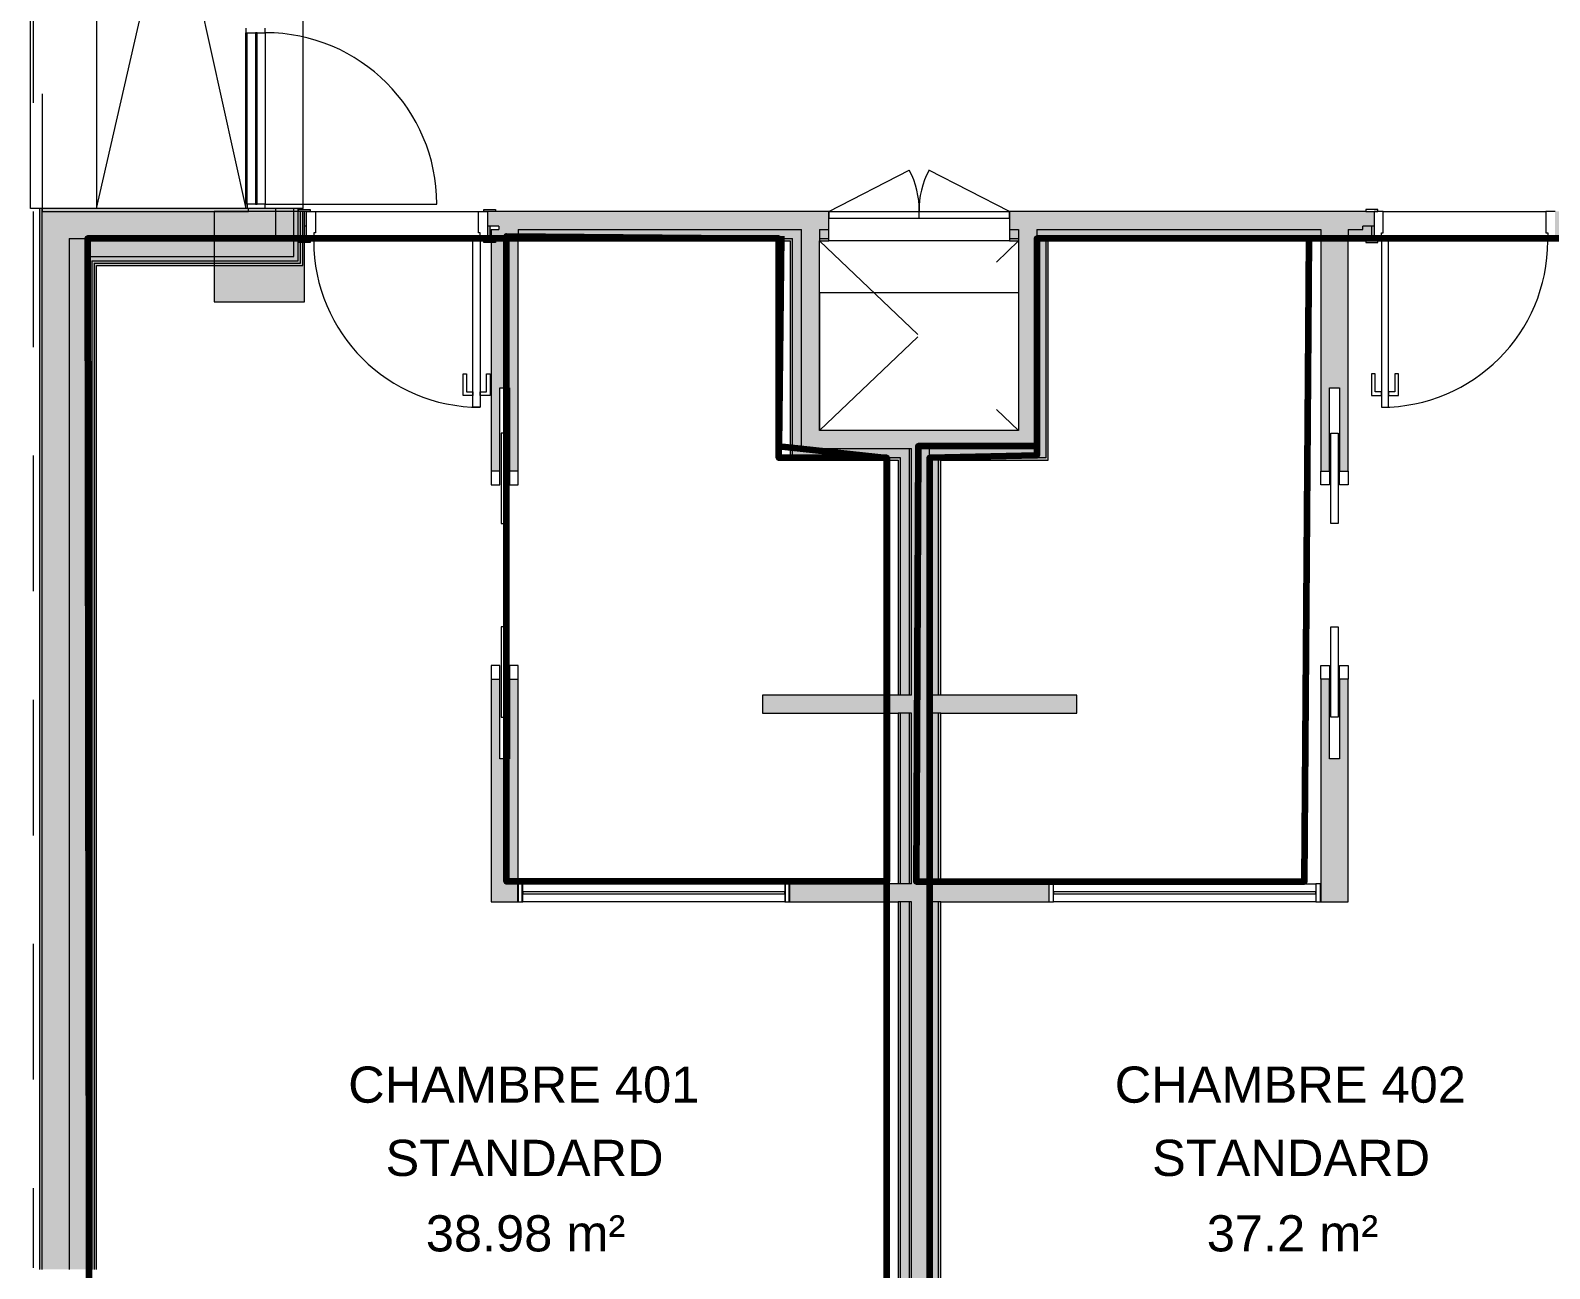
# Model space of a CAD drawing. Header units: metres. Extents: x -227.9 to -141.2, y 39.1 to 91.1.
# Drawn here: x -227.78 to -219.39, y 44.27 to 51.11 of the extents above; entities that cross this region are included whole.
import ezdxf

# ---------------------------------------------------------------- set-up
doc = ezdxf.new("R2010")
doc.units = ezdxf.units.M
doc.linetypes.add('JIS_02_0.7', pattern=[1.35, 0.75, -0.6])
for name, color, linetype, lineweight in [('A-AREA-IDEN', 7, 'Continuous', 9), ('A-DOOR', 7, 'Continuous', 5), ('A-FLOR', 7, 'Continuous', 5), ('A-GLAZ', 7, 'Continuous', 5), ('A-ROOF', 7, 'Continuous', 5), ('A-WALL', 7, 'Continuous', 5), ('A-WALL-PATT', 7, 'Continuous', 13), ('I-WALL', 7, 'Continuous', 5)]:
    doc.layers.add(name, color=color, linetype=linetype, lineweight=lineweight)
for name, color, linetype, lineweight, true_color in [('A-DETL', 94, 'Continuous', 5, 0x00a600), ('A-DETL-MBND', 9, 'Continuous', 5, 0xc0c0c0), ('S-COLS', 8, 'Continuous', 9, 0x7f7f7f)]:
    doc.layers.add(name, color=color, linetype=linetype, lineweight=lineweight, true_color=true_color)
doc.layers.add('Chambre', color=40, linetype='Continuous')
doc.layers.add('SDB', color=230, linetype='Continuous')
doc.styles.add('Arial_1', font='arial.ttf', dxfattribs={"height": 0.2})

msp = doc.modelspace()

# ---------------------------------------------------------------- hatches: boundary and pattern name
at = {"layer": 'A-WALL', "true_color": 0xaaaaaa}
h = msp.add_hatch(color=253, dxfattribs=at)
h.paths.add_polyline_path([(-226.3042, 49.8265), (-226.2912, 49.8265), (-226.2912, 49.9405), (-226.3031, 49.9405), (-226.3031, 49.9505), (-226.2912, 49.9505), (-226.2919, 50.1135), (-226.3031, 50.1135), (-226.3031, 50.1235), (-226.2912, 50.1235), (-226.2912, 50.1285), (-226.3042, 50.1285), (-226.3042, 49.8395)])
h.paths.add_polyline_path([(-226.3042, 52.0985), (-226.2912, 52.0985), (-226.2912, 52.1265), (-226.3042, 52.1265)])
h.paths.add_polyline_path([(-226.3042, 52.2765), (-226.2912, 52.2765), (-226.2912, 52.4005), (-226.3042, 52.4005), (-226.3042, 52.3366)])
h = msp.add_hatch(color=253, dxfattribs=at)
h.paths.add_polyline_path([(-226.2912, 49.8135), (-226.2782, 49.8135), (-226.2782, 49.9405), (-226.2912, 49.9405), (-226.2912, 49.8265)])
h.paths.add_polyline_path([(-226.2782, 49.9505), (-226.2789, 50.1135), (-226.2912, 50.1135), (-226.2912, 49.9505), (-226.2859, 49.9505)])
h.paths.add_polyline_path([(-226.2784, 50.1235), (-226.2782, 50.1235), (-226.2782, 50.1285), (-226.2912, 50.1285), (-226.2912, 50.1235)])
h.paths.add_polyline_path([(-226.2782, 52.0985), (-226.2782, 52.1135), (-226.2912, 52.1135), (-226.2912, 52.0985)])
h.paths.add_polyline_path([(-226.2782, 52.2765), (-226.2782, 52.4135), (-226.2912, 52.4135), (-226.2912, 52.2765)])
h = msp.add_hatch(color=253, dxfattribs=at)
h.paths.add_polyline_path([(-226.3282, 49.8635), (-226.3282, 50.1285), (-226.4282, 50.1285), (-226.4282, 49.8635)])
h.paths.add_polyline_path([(-226.3282, 52.0985), (-226.3282, 52.1765), (-226.4282, 52.1765), (-226.4282, 52.0985), (-226.4216, 52.0985)])
h.paths.add_polyline_path([(-226.4216, 52.2765), (-226.3282, 52.2765), (-226.3282, 52.3635), (-226.4282, 52.3635), (-226.4282, 52.2765)])
h = msp.add_hatch(color=253, dxfattribs=at)
h.paths.add_polyline_path([(-226.3282, 49.8395), (-226.3042, 49.8395), (-226.3042, 50.1285), (-226.3282, 50.1285), (-226.3282, 49.8635)])
h.paths.add_polyline_path([(-226.3042, 52.0985), (-226.3042, 52.1765), (-226.3282, 52.1765), (-226.3282, 52.0985)])
h.paths.add_polyline_path([(-226.3282, 52.2765), (-226.3042, 52.2765), (-226.3042, 52.3875), (-226.3282, 52.3875), (-226.3282, 52.3366)])
h = msp.add_hatch(color=253, dxfattribs=at)
h.paths.add_polyline_path([(-226.5782, 49.9635), (-226.4282, 49.9635), (-226.4282, 50.1285), (-226.5782, 50.1285), (-226.5782, 50.1135)])
h.paths.add_polyline_path([(-226.5782, 52.0985), (-226.4282, 52.0985), (-226.4282, 52.2635), (-226.5782, 52.2635), (-226.5782, 52.1135)])
h = msp.add_hatch(color=253, dxfattribs=at)
h.paths.add_polyline_path([(-226.5782, 50.1135), (-226.5782, 50.1285), (-226.5932, 50.1285), (-226.5932, 50.1135)])
h.paths.add_polyline_path([(-226.5932, 52.0985), (-226.5782, 52.0985), (-226.5782, 52.1135), (-226.5932, 52.1135)])
for points in [[(-227.7342, 44.2635), (-227.7192, 44.2635), (-227.7192, 50.1285), (-227.7342, 50.1285), (-227.7342, 44.5673)], [(-226.5932, 50.1135), (-226.5932, 50.1285), (-227.7192, 50.1285), (-227.7192, 50.1135), (-226.8327, 50.1135)], [(-227.5692, 44.2635), (-227.5692, 50.1135), (-227.7192, 50.1135), (-227.7192, 44.2635), (-227.655, 44.2635)], [(-226.5782, 49.9635), (-226.5782, 50.1135), (-227.5692, 50.1135), (-227.5692, 49.9635), (-226.5932, 49.9635)], [(-227.5692, 44.2635), (-227.4692, 44.2635), (-227.4692, 49.9635), (-227.5692, 49.9635), (-227.5692, 44.5673)], [(-227.4452, 49.8635), (-226.4282, 49.8635), (-226.4282, 49.9635), (-227.4692, 49.9635), (-227.4692, 49.8635)], [(-227.4692, 44.2635), (-227.4452, 44.2635), (-227.4452, 49.8635), (-227.4692, 49.8635), (-227.4692, 44.5673)], [(-226.3282, 49.8395), (-226.3282, 49.8635), (-227.4452, 49.8635), (-227.4452, 49.8395), (-226.5932, 49.8395)], [(-227.4452, 44.2635), (-227.4322, 44.2635), (-227.4322, 49.8395), (-227.4452, 49.8395), (-227.4452, 44.5673)], [(-226.3042, 49.8265), (-226.3042, 49.8395), (-227.4322, 49.8395), (-227.4322, 49.8265), (-226.5932, 49.8265)], [(-227.4322, 44.2635), (-227.4192, 44.2635), (-227.4192, 49.8265), (-227.4322, 49.8265), (-227.4322, 44.5673)], [(-226.5932, 49.8135), (-226.2912, 49.8135), (-226.2912, 49.8265), (-227.4192, 49.8265), (-227.4192, 49.8135), (-226.8327, 49.8135)]]:
    msp.add_hatch(color=253, dxfattribs=at).paths.add_polyline_path(points)
at = {"layer": 'A-WALL-PATT', "lineweight": 5, "true_color": 0xaaaaaa}
h = msp.add_hatch(color=253, dxfattribs=at)
h.paths.add_polyline_path([(-222.9147, 40.4697), (-222.9147, 46.2956), (-222.9247, 46.2956), (-222.9247, 40.4697)])
h.paths.add_polyline_path([(-222.9147, 46.3956), (-222.9147, 47.3386), (-222.9247, 47.3386), (-222.9247, 46.3956)])
h.paths.add_polyline_path([(-222.9147, 47.4386), (-222.9147, 48.8016), (-222.9247, 48.8016), (-222.9247, 47.4386)])
at = {"layer": 'I-WALL', "true_color": 0xaaaaaa}
h = msp.add_hatch(color=253, dxfattribs=at)
h.paths.add_polyline_path([(-220.6517, 50.0135), (-220.4205, 50.0135), (-220.4205, 50.032), (-220.3575, 50.032), (-220.3575, 50.1135), (-222.372, 50.1135), (-222.372, 50.0135), (-221.8989, 50.0135)])
h.paths.add_polyline_path([(-219.2945, 50.0135), (-218.8722, 50.0135), (-218.8722, 50.1135), (-219.3575, 50.1135), (-219.3575, 50.032), (-219.2945, 50.032)])
h.paths.add_polyline_path([(-223.372, 50.0135), (-223.372, 50.1135), (-225.2581, 50.1135), (-225.2581, 50.032), (-225.1951, 50.032), (-225.1951, 50.0135), (-223.422, 50.0135)])
h.paths.add_polyline_path([(-226.2707, 50.032), (-226.2581, 50.032), (-226.2581, 50.1135), (-226.2707, 50.1135)])
h = msp.add_hatch(color=253, dxfattribs=at)
h.paths.add_polyline_path([(-219.3575, 49.9505), (-218.8722, 49.9505), (-218.8722, 49.9635), (-219.3445, 49.9635), (-219.3445, 50.032), (-219.3575, 50.032), (-219.3575, 49.9944)])
h.paths.add_polyline_path([(-222.172, 49.9505), (-220.6517, 49.9505), (-220.6517, 49.9635), (-222.172, 49.9635)])
h.paths.add_polyline_path([(-220.5017, 49.9505), (-220.3575, 49.9505), (-220.3575, 50.032), (-220.3705, 50.032), (-220.3705, 49.9635), (-220.5017, 49.9635)])
h.paths.add_polyline_path([(-222.372, 49.9505), (-222.322, 49.9505), (-222.322, 49.9635), (-222.372, 49.9635)])
h.paths.add_polyline_path([(-223.372, 49.9505), (-223.372, 49.9635), (-223.422, 49.9635), (-223.422, 49.9505)])
h.paths.add_polyline_path([(-223.572, 49.9505), (-223.572, 49.9635), (-225.0877, 49.9635), (-225.0877, 49.9505), (-223.585, 49.9505)])
h.paths.add_polyline_path([(-225.2377, 49.9505), (-225.2377, 49.9635), (-225.2451, 49.9635), (-225.2451, 50.032), (-225.2581, 50.032), (-225.2581, 49.9505)])
h.paths.add_polyline_path([(-226.2581, 49.9505), (-226.2581, 50.032), (-226.2707, 50.032), (-226.2707, 49.9505)])
h = msp.add_hatch(color=253, dxfattribs=at)
h.paths.add_polyline_path([(-220.5017, 49.9635), (-220.3705, 49.9635), (-220.3705, 50.032), (-220.4205, 50.032), (-220.4205, 50.0135), (-220.5017, 50.0135)])
h.paths.add_polyline_path([(-218.8722, 49.9635), (-218.8722, 50.0135), (-219.2945, 50.0135), (-219.2945, 50.032), (-219.3445, 50.032), (-219.3445, 49.9635)])
h.paths.add_polyline_path([(-220.6517, 49.9635), (-220.6517, 50.0135), (-222.222, 50.0135), (-222.222, 49.9635), (-221.8989, 49.9635)])
h.paths.add_polyline_path([(-222.372, 49.9635), (-222.322, 49.9635), (-222.322, 50.0135), (-222.372, 50.0135)])
h.paths.add_polyline_path([(-223.522, 49.9635), (-223.522, 50.0135), (-225.0877, 50.0135), (-225.0877, 49.9635), (-223.5435, 49.9635)])
h.paths.add_polyline_path([(-223.422, 49.9635), (-223.372, 49.9635), (-223.372, 50.0135), (-223.422, 50.0135)])
h.paths.add_polyline_path([(-225.2451, 49.9635), (-225.2377, 49.9635), (-225.2377, 50.032), (-225.2451, 50.032)])
h = msp.add_hatch(color=253, dxfattribs=at)
h.paths.add_polyline_path([(-225.0902, 46.2956), (-225.0902, 46.3956), (-225.0877, 46.3956), (-225.0877, 47.5271), (-225.1352, 47.5271), (-225.1352, 47.0871), (-225.1902, 47.0871), (-225.1902, 47.5271), (-225.2377, 47.5271), (-225.2377, 46.2956), (-225.1881, 46.2956)])
h.paths.add_polyline_path([(-225.1352, 48.6771), (-225.0877, 48.6771), (-225.0877, 50.0135), (-225.2377, 50.0135), (-225.2377, 49.9505), (-225.2131, 49.9505), (-225.2131, 49.9405), (-225.2377, 49.9405), (-225.2377, 48.6771), (-225.1902, 48.6771), (-225.1902, 49.1371), (-225.1352, 49.1371), (-225.1352, 48.8538)])
for points in [[(-223.5435, 48.7516), (-223.522, 48.7516), (-223.522, 49.9635), (-223.572, 49.9635), (-223.572, 48.7516)], [(-223.522, 48.8016), (-223.422, 48.8016), (-223.422, 50.0135), (-223.522, 50.0135), (-223.522, 48.8538)], [(-222.222, 48.9016), (-222.222, 50.0135), (-222.322, 50.0135), (-222.322, 48.9016)], [(-222.222, 48.8016), (-222.172, 48.8016), (-222.172, 49.9635), (-222.222, 49.9635), (-222.222, 48.8538)], [(-223.572, 48.7386), (-223.572, 49.9505), (-223.585, 49.9505), (-223.585, 48.7386)], [(-222.172, 48.7516), (-222.159, 48.7516), (-222.159, 49.9505), (-222.172, 49.9505), (-222.172, 48.8016)], [(-222.222, 48.8016), (-222.222, 48.9016), (-223.422, 48.9016), (-223.422, 48.8016), (-222.7212, 48.8016)], [(-222.8147, 40.4697), (-222.8147, 48.8016), (-222.9147, 48.8016), (-222.9147, 40.4697)], [(-222.9147, 47.3386), (-222.9147, 47.4386), (-223.737, 47.4386), (-223.737, 47.3386), (-222.9247, 47.3386)], [(-222.7647, 47.3386), (-221.9996, 47.3386), (-221.9996, 47.4386), (-222.8147, 47.4386), (-222.8147, 47.3386)], [(-222.9247, 46.2956), (-222.9147, 46.2956), (-222.9147, 46.3956), (-223.5877, 46.3956), (-223.5877, 46.2956), (-222.9747, 46.2956)], [(-222.7517, 46.2956), (-222.1542, 46.2956), (-222.1542, 46.3956), (-222.8147, 46.3956), (-222.8147, 46.2956), (-222.7647, 46.2956)]]:
    msp.add_hatch(color=253, dxfattribs=at).paths.add_polyline_path(points)
h = msp.add_hatch(color=253, dxfattribs=at)
h.paths.add_polyline_path([(-220.5017, 46.2956), (-220.5017, 47.5271), (-220.5492, 47.5271), (-220.5492, 47.0871), (-220.6042, 47.0871), (-220.6042, 47.5271), (-220.6517, 47.5271), (-220.6517, 46.2956)])
h.paths.add_polyline_path([(-220.6517, 48.6771), (-220.6042, 48.6771), (-220.6042, 49.1371), (-220.5492, 49.1371), (-220.5492, 48.6771), (-220.5017, 48.6771), (-220.5017, 50.0135), (-220.6517, 50.0135), (-220.6517, 48.8538)])
h = msp.add_hatch(color=253, dxfattribs=at)
h.paths.add_polyline_path([(-222.172, 48.7516), (-222.172, 48.8016), (-222.8147, 48.8016), (-222.8147, 48.7516), (-222.7212, 48.7516)])
h.paths.add_polyline_path([(-223.522, 48.7516), (-222.9247, 48.7516), (-222.9247, 48.8016), (-223.522, 48.8016)])
h = msp.add_hatch(color=253, dxfattribs=at)
h.paths.add_polyline_path([(-222.159, 48.7386), (-222.159, 48.7516), (-222.7647, 48.7516), (-222.7647, 48.7386), (-222.7212, 48.7386)])
h.paths.add_polyline_path([(-223.5435, 48.7386), (-222.9747, 48.7386), (-222.9747, 48.7516), (-223.572, 48.7516), (-223.572, 48.7386)])
h = msp.add_hatch(color=253, dxfattribs=at)
h.paths.add_polyline_path([(-222.9747, 40.4697), (-222.9747, 46.2956), (-222.9877, 46.2956), (-222.9877, 40.4697)])
h.paths.add_polyline_path([(-222.9747, 46.3956), (-222.9747, 47.3386), (-222.9877, 47.3386), (-222.9877, 46.3956)])
h.paths.add_polyline_path([(-222.9877, 47.4386), (-222.9747, 47.4386), (-222.9747, 48.7386), (-222.9877, 48.7386), (-222.9877, 47.7822)])
h = msp.add_hatch(color=253, dxfattribs=at)
h.paths.add_polyline_path([(-222.9247, 40.4697), (-222.9247, 46.2956), (-222.9747, 46.2956), (-222.9747, 40.4697)])
h.paths.add_polyline_path([(-222.9247, 46.3956), (-222.9247, 47.3386), (-222.9747, 47.3386), (-222.9747, 46.3956)])
h.paths.add_polyline_path([(-222.9247, 47.4386), (-222.9247, 48.7516), (-222.9747, 48.7516), (-222.9747, 47.4386)])
h = msp.add_hatch(color=253, dxfattribs=at)
h.paths.add_polyline_path([(-222.7647, 40.4697), (-222.7647, 46.2956), (-222.8147, 46.2956), (-222.8147, 40.4697)])
h.paths.add_polyline_path([(-222.7647, 46.3956), (-222.7647, 47.3386), (-222.8147, 47.3386), (-222.8147, 46.3956)])
h.paths.add_polyline_path([(-222.7647, 47.4386), (-222.7647, 48.7516), (-222.8147, 48.7516), (-222.8147, 47.4386)])
h = msp.add_hatch(color=253, dxfattribs=at)
h.paths.add_polyline_path([(-222.7517, 40.4697), (-222.7517, 46.2956), (-222.7647, 46.2956), (-222.7647, 40.4697)])
h.paths.add_polyline_path([(-222.7647, 46.3956), (-222.7517, 46.3956), (-222.7517, 47.3386), (-222.7647, 47.3386), (-222.7647, 46.7106)])
h.paths.add_polyline_path([(-222.7647, 47.4386), (-222.7517, 47.4386), (-222.7517, 48.7386), (-222.7647, 48.7386), (-222.7647, 47.7822)])
at = {"layer": 'S-COLS', "lineweight": 5, "true_color": 0x808080}
msp.add_hatch(color=8, dxfattribs=at).paths.add_polyline_path([(-226.2691, 49.6135), (-226.2691, 49.9405), (-226.3031, 49.9405), (-226.3031, 49.9505), (-226.2691, 49.9505), (-226.2691, 50.1135), (-226.7691, 50.1135), (-226.7691, 49.6135)])

# ---------------------------------------------------------------- linework, layer by layer
at = {"layer": 'A-DETL', "color": 7, "linetype": 'JIS_02_0.7'}
for p, q in [((-227.7692, 58.2135), (-227.7692, 44.2728)), ((-223.422, 48.9016), (-222.322, 49.9505)), ((-223.422, 49.9505), (-222.322, 48.9016))]:
    msp.add_line(p, q, dxfattribs=at)
at = {"layer": 'A-DETL', "color": 8, "linetype": 'JIS_02_0.7', "true_color": 0x808080}
msp.add_line((-227.7192, 52.1135), (-227.7192, 50.1135), dxfattribs=at)
at = {"layer": 'A-DETL-MBND'}
for p, q in [((-227.4192, 50.1285), (-227.0446, 51.7588)), ((-226.9544, 51.7588), (-226.5932, 50.1285))]:
    msp.add_line(p, q, dxfattribs=at)
at = {"layer": 'A-DETL-MBND', "lineweight": 9}
msp.add_line((-222.322, 49.6635), (-223.4211, 49.6635), dxfattribs=at)
at = {"layer": 'A-DOOR', "color": 9, "true_color": 0xc0c0c0}
for p, q in [((-223.372, 50.1135), (-222.9265, 50.3405)), ((-222.372, 50.1135), (-222.8176, 50.3405)), ((-226.3031, 50.1135), (-226.3031, 50.1235)), ((-226.3031, 50.1235), (-226.2381, 50.1235)), ((-226.2381, 50.1135), (-226.3031, 50.1135)), ((-226.2581, 50.1135), (-226.2081, 50.1135)), ((-226.2581, 49.9505), (-226.2581, 50.1135)), ((-226.2381, 50.1235), (-226.2381, 50.1135)), ((-226.2081, 50.1135), (-226.2081, 49.9944)), ((-225.3081, 50.1135), (-225.2581, 50.1135)), ((-225.3081, 49.9944), (-225.3081, 50.1135)), ((-225.2781, 50.1235), (-225.2131, 50.1235)), ((-225.2781, 50.1135), (-225.2781, 50.1235)), ((-225.2131, 50.1135), (-225.2781, 50.1135)), ((-225.2581, 50.1135), (-225.2581, 49.9505)), ((-225.2131, 50.1235), (-225.2131, 50.1135)), ((-220.3375, 50.1235), (-220.4025, 50.1235)), ((-220.4025, 50.1235), (-220.4025, 50.1135)), ((-220.4025, 50.1135), (-220.3375, 50.1135)), ((-220.3075, 50.1135), (-220.3575, 50.1135)), ((-220.3575, 50.1135), (-220.3575, 49.9505)), ((-220.3375, 50.1135), (-220.3375, 50.1235)), ((-220.3075, 49.9944), (-220.3075, 50.1135)), ((-219.3575, 50.1135), (-219.4075, 50.1135)), ((-219.4075, 50.1135), (-219.4075, 49.9944)), ((-226.2181, 49.9944), (-226.2181, 49.9505)), ((-226.2081, 49.9944), (-226.2181, 49.9944)), ((-225.2981, 49.9944), (-225.3081, 49.9944)), ((-225.2981, 49.9505), (-225.2981, 49.9944)), ((-220.3175, 49.9505), (-220.3175, 49.9944)), ((-220.3175, 49.9944), (-220.3075, 49.9944)), ((-219.4075, 49.9944), (-219.3975, 49.9944)), ((-219.3975, 49.9944), (-219.3975, 49.9505)), ((-226.3031, 49.9405), (-226.3031, 49.9505)), ((-226.3031, 49.9505), (-226.2381, 49.9505)), ((-226.2381, 49.9405), (-226.3031, 49.9405)), ((-226.2181, 49.9505), (-226.2581, 49.9505)), ((-226.2381, 49.9505), (-226.2381, 49.9405)), ((-225.2581, 49.9505), (-225.2981, 49.9505)), ((-225.2781, 49.9505), (-225.2131, 49.9505)), ((-225.2781, 49.9405), (-225.2781, 49.9505)), ((-225.2131, 49.9405), (-225.2781, 49.9405)), ((-225.2131, 49.9505), (-225.2131, 49.9405)), ((-220.3375, 49.9505), (-220.4025, 49.9505)), ((-220.4025, 49.9505), (-220.4025, 49.9405)), ((-220.4025, 49.9405), (-220.3375, 49.9405)), ((-220.3575, 49.9505), (-220.3175, 49.9505)), ((-220.3375, 49.9405), (-220.3375, 49.9505)), ((-219.3975, 49.9505), (-219.3575, 49.9505)), ((-225.1902, 48.6771), (-225.2377, 48.6771)), ((-225.2377, 48.6771), (-225.2377, 48.6021)), ((-225.1902, 48.6021), (-225.1902, 48.6771)), ((-225.0877, 48.6771), (-225.1352, 48.6771)), ((-225.1352, 48.6771), (-225.1352, 48.6021)), ((-225.0877, 48.6021), (-225.0877, 48.6771)), ((-220.6517, 48.6771), (-220.6042, 48.6771)), ((-220.6517, 48.6021), (-220.6517, 48.6771)), ((-220.6042, 48.6771), (-220.6042, 48.6021)), ((-220.5492, 48.6771), (-220.5017, 48.6771)), ((-220.5492, 48.6021), (-220.5492, 48.6771)), ((-220.5017, 48.6771), (-220.5017, 48.6021)), ((-225.2377, 48.6021), (-225.1902, 48.6021)), ((-225.1352, 48.6021), (-225.0877, 48.6021)), ((-220.6042, 48.6021), (-220.6517, 48.6021)), ((-220.5017, 48.6021), (-220.5492, 48.6021)), ((-225.1902, 47.6021), (-225.2377, 47.6021)), ((-225.2377, 47.6021), (-225.2377, 47.5271)), ((-225.2377, 47.5271), (-225.1902, 47.5271)), ((-225.1902, 47.5271), (-225.1902, 47.6021)), ((-225.0877, 47.6021), (-225.1352, 47.6021)), ((-225.1352, 47.6021), (-225.1352, 47.5271)), ((-225.1352, 47.5271), (-225.0877, 47.5271)), ((-225.0877, 47.5271), (-225.0877, 47.6021)), ((-220.6517, 47.6021), (-220.6042, 47.6021)), ((-220.6517, 47.5271), (-220.6517, 47.6021)), ((-220.6042, 47.5271), (-220.6517, 47.5271)), ((-220.6042, 47.6021), (-220.6042, 47.5271)), ((-220.5492, 47.6021), (-220.5017, 47.6021)), ((-220.5492, 47.5271), (-220.5492, 47.6021)), ((-220.5017, 47.5271), (-220.5492, 47.5271)), ((-220.5017, 47.6021), (-220.5017, 47.5271))]:
    msp.add_line(p, q, dxfattribs=at)
at = {"layer": 'A-DOOR', "color": 9, "lineweight": 9, "true_color": 0xc0c0c0}
for p, q in [((-223.37, 50.1135), (-222.873, 50.1135)), ((-223.37, 50.0735), (-223.37, 50.1135)), ((-222.873, 50.0735), (-223.37, 50.0735)), ((-222.873, 50.1135), (-222.873, 50.0735)), ((-222.871, 50.1135), (-222.374, 50.1135)), ((-222.871, 50.0735), (-222.871, 50.1135)), ((-222.374, 50.0735), (-222.871, 50.0735)), ((-222.374, 50.1135), (-222.374, 50.0735))]:
    msp.add_line(p, q, dxfattribs=at)
at = {"layer": 'A-DOOR'}
for p, q in [((-225.3381, 49.9505), (-225.2981, 49.9505)), ((-225.3381, 49.0305), (-225.3381, 49.9505)), ((-225.2981, 49.9505), (-225.2981, 49.0305)), ((-220.3175, 49.9505), (-220.3175, 49.0305)), ((-220.2775, 49.9505), (-220.3175, 49.9505)), ((-220.2775, 49.0305), (-220.2775, 49.9505)), ((-225.3931, 49.2155), (-225.3731, 49.2155)), ((-225.3931, 49.0955), (-225.3931, 49.2155)), ((-225.3731, 49.2155), (-225.3731, 49.1155)), ((-225.2631, 49.2155), (-225.2431, 49.2155)), ((-225.2631, 49.1155), (-225.2631, 49.2155)), ((-225.2431, 49.2155), (-225.2431, 49.0955)), ((-220.3525, 49.2155), (-220.3725, 49.2155)), ((-220.3725, 49.2155), (-220.3725, 49.0955)), ((-220.3525, 49.1155), (-220.3525, 49.2155)), ((-220.2225, 49.2155), (-220.2425, 49.2155)), ((-220.2425, 49.2155), (-220.2425, 49.1155)), ((-220.2225, 49.0955), (-220.2225, 49.2155)), ((-225.3381, 49.0955), (-225.3931, 49.0955)), ((-225.3731, 49.1155), (-225.3381, 49.1155)), ((-225.3381, 49.1155), (-225.3381, 49.0955)), ((-225.2981, 49.1155), (-225.2631, 49.1155)), ((-225.2981, 49.0955), (-225.2981, 49.1155)), ((-225.2431, 49.0955), (-225.2981, 49.0955)), ((-220.3725, 49.0955), (-220.3175, 49.0955)), ((-220.3175, 49.1155), (-220.3525, 49.1155)), ((-220.3175, 49.0955), (-220.3175, 49.1155)), ((-220.2425, 49.1155), (-220.2775, 49.1155)), ((-220.2775, 49.1155), (-220.2775, 49.0955)), ((-220.2775, 49.0955), (-220.2225, 49.0955)), ((-225.2981, 49.0305), (-225.3381, 49.0305)), ((-220.3175, 49.0305), (-220.2775, 49.0305)), ((-225.1427, 48.8871), (-225.1827, 48.8871)), ((-225.1827, 48.8871), (-225.1827, 48.3871)), ((-225.1427, 48.3871), (-225.1427, 48.8871)), ((-220.5967, 48.8871), (-220.5567, 48.8871)), ((-220.5967, 48.3871), (-220.5967, 48.8871)), ((-220.5567, 48.8871), (-220.5567, 48.3871)), ((-225.1827, 48.3871), (-225.1427, 48.3871)), ((-220.5567, 48.3871), (-220.5967, 48.3871)), ((-225.1427, 47.8171), (-225.1827, 47.8171)), ((-225.1827, 47.8171), (-225.1827, 47.3171)), ((-225.1427, 47.3171), (-225.1427, 47.8171)), ((-220.5967, 47.3171), (-220.5967, 47.8171)), ((-220.5967, 47.8171), (-220.5567, 47.8171)), ((-220.5567, 47.8171), (-220.5567, 47.3171)), ((-225.1827, 47.3171), (-225.1427, 47.3171)), ((-220.5567, 47.3171), (-220.5967, 47.3171))]:
    msp.add_line(p, q, dxfattribs=at)
at = {"layer": 'A-DOOR', "color": 9, "true_color": 0xc0c0c0}
for centre, start, end in [((-223.3265, 50.1245), 358.62051, 28.37949), ((-222.4176, 50.1245), 151.62051, 181.37949)]:
    msp.add_arc(centre, 0.4546, start, end, dxfattribs=at)
at = {"layer": 'A-DOOR'}
for centre, start, end in [((-225.2981, 49.9505), 180, 270), ((-220.3175, 49.9505), 270, 0)]:
    msp.add_arc(centre, 0.92, start, end, dxfattribs=at)
at = {"layer": 'A-FLOR', "lineweight": 9}
msp.add_line((-223.4211, 48.9015), (-223.4211, 49.6635), dxfattribs=at)
at = {"layer": 'A-GLAZ', "lineweight": 13}
for p, q in [((-226.5932, 51.126), (-226.5932, 51.101)), ((-226.5932, 51.101), (-226.4857, 51.101)), ((-226.5407, 51.101), (-226.5407, 50.1535)), ((-226.5307, 51.101), (-226.5407, 51.101)), ((-226.5307, 50.1535), (-226.5307, 51.101)), ((-226.4857, 51.101), (-226.4857, 51.126)), ((-226.4857, 50.1535), (-226.5857, 50.1535)), ((-226.5857, 50.1535), (-226.5857, 50.1285)), ((-226.5407, 50.1535), (-226.5307, 50.1535)), ((-226.4857, 50.1285), (-226.4857, 50.1535)), ((-225.0652, 46.3956), (-225.0877, 46.3956)), ((-225.0627, 46.3956), (-225.0877, 46.3956)), ((-225.0877, 46.3956), (-225.0877, 46.2956)), ((-225.0652, 46.2956), (-225.0652, 46.3956)), ((-223.6152, 46.3506), (-225.0652, 46.3506)), ((-225.0652, 46.3506), (-225.0652, 46.3406)), ((-225.0627, 46.2956), (-225.0627, 46.3956)), ((-223.6127, 46.3506), (-225.0627, 46.3506)), ((-225.0627, 46.3506), (-225.0627, 46.3406)), ((-223.5902, 46.3956), (-223.6152, 46.3956)), ((-223.6152, 46.3956), (-223.6152, 46.2956)), ((-223.6152, 46.3406), (-223.6152, 46.3506)), ((-223.5877, 46.3956), (-223.6127, 46.3956)), ((-223.6127, 46.3956), (-223.6127, 46.2956)), ((-223.6127, 46.3406), (-223.6127, 46.3506)), ((-223.5902, 46.2956), (-223.5902, 46.3956)), ((-222.1292, 46.3956), (-222.1542, 46.3956)), ((-222.1292, 46.2956), (-222.1292, 46.3956)), ((-220.6792, 46.3506), (-222.1292, 46.3506)), ((-222.1292, 46.3506), (-222.1292, 46.3406)), ((-220.6542, 46.3956), (-220.6792, 46.3956)), ((-220.6792, 46.3956), (-220.6792, 46.2956)), ((-220.6792, 46.3406), (-220.6792, 46.3506)), ((-220.6542, 46.2956), (-220.6542, 46.3956)), ((-225.0902, 46.2956), (-225.0652, 46.2956)), ((-225.0877, 46.2956), (-225.0627, 46.2956)), ((-225.0652, 46.3406), (-223.6152, 46.3406)), ((-225.0627, 46.3406), (-223.6127, 46.3406)), ((-223.6152, 46.2956), (-223.5902, 46.2956)), ((-223.6127, 46.2956), (-223.5877, 46.2956)), ((-222.1542, 46.2956), (-222.1292, 46.2956)), ((-222.1292, 46.3406), (-220.6792, 46.3406)), ((-220.6792, 46.2956), (-220.6542, 46.2956))]:
    msp.add_line(p, q, dxfattribs=at)
at = {"layer": 'A-GLAZ'}
for p, q in [((-226.5857, 50.1535), (-226.5857, 51.101)), ((-226.4857, 51.101), (-226.4857, 50.1535)), ((-226.4857, 50.1535), (-225.538, 50.1535)), ((-225.0627, 46.3956), (-223.6152, 46.3956)), ((-225.0627, 46.3956), (-223.6152, 46.3956)), ((-222.1292, 46.3956), (-220.6792, 46.3956)), ((-223.6152, 46.2956), (-225.0627, 46.2956)), ((-223.6152, 46.2956), (-225.0627, 46.2956)), ((-220.6792, 46.2956), (-222.1292, 46.2956))]:
    msp.add_line(p, q, dxfattribs=at)
msp.add_arc((-226.4855, 50.1535), 0.9475, 360, 90, dxfattribs=at)
at = {"layer": 'A-ROOF'}
for p, q in [((-227.7842, 50.1285), (-227.7842, 52.0985)), ((-227.4192, 52.0985), (-227.4192, 50.1285)), ((-227.7342, 50.1285), (-227.7842, 50.1285))]:
    msp.add_line(p, q, dxfattribs=at)
at = {"layer": 'A-WALL'}
for p, q in [((-226.2782, 52.0985), (-226.2782, 50.1285)), ((-226.5932, 50.1285), (-226.5932, 51.101)), ((-227.7192, 44.2635), (-227.7192, 50.1285)), ((-226.5782, 50.1135), (-226.5782, 50.1285)), ((-226.4282, 49.9635), (-226.4282, 50.1285)), ((-226.3282, 49.8635), (-226.3282, 50.1285)), ((-226.3042, 49.8395), (-226.3042, 50.1285)), ((-226.2912, 50.1235), (-226.2912, 50.1285)), ((-227.7192, 50.1135), (-226.5782, 50.1135)), ((-226.2912, 49.9505), (-226.2912, 50.1135)), ((-227.5692, 49.9635), (-227.5692, 44.2635)), ((-227.5692, 49.9635), (-226.4282, 49.9635)), ((-226.2581, 50.032), (-226.2707, 50.032)), ((-225.1951, 50.032), (-225.2581, 50.032)), ((-225.2451, 50.032), (-225.2451, 49.9635)), ((-225.2451, 49.9635), (-225.2377, 49.9635)), ((-225.2377, 50.0135), (-225.2377, 49.9505)), ((-225.1951, 50.032), (-225.1951, 50.0135)), ((-225.0877, 50.0135), (-223.522, 50.0135)), ((-225.0877, 50.0135), (-225.0877, 49.9505)), ((-225.0877, 49.9635), (-223.572, 49.9635)), ((-223.572, 48.7516), (-223.572, 49.9635)), ((-223.522, 48.8016), (-223.522, 50.0135)), ((-223.422, 50.0135), (-223.372, 50.0135)), ((-223.422, 50.0135), (-223.422, 49.9505)), ((-223.422, 49.9635), (-223.372, 49.9635)), ((-222.372, 50.0135), (-222.322, 50.0135)), ((-222.372, 49.9635), (-222.322, 49.9635)), ((-222.322, 50.0135), (-222.322, 49.9505)), ((-222.222, 50.0135), (-220.6517, 50.0135)), ((-222.222, 50.0135), (-222.222, 48.8016)), ((-222.172, 49.9635), (-220.6517, 49.9635)), ((-222.172, 49.9635), (-222.172, 48.7516)), ((-220.6517, 50.0135), (-220.6517, 49.9505)), ((-220.5017, 50.0135), (-220.4205, 50.0135)), ((-220.5017, 50.0135), (-220.5017, 49.9505)), ((-220.5017, 49.9635), (-220.3705, 49.9635)), ((-220.3575, 50.032), (-220.4205, 50.032)), ((-220.4205, 50.0135), (-220.4205, 50.032)), ((-220.3705, 49.9635), (-220.3705, 50.032)), ((-226.2912, 49.8265), (-226.2912, 49.9405)), ((-227.4692, 49.8635), (-227.4692, 44.2635)), ((-227.4692, 49.8635), (-226.3282, 49.8635)), ((-227.4452, 49.8395), (-227.4452, 44.2635)), ((-227.4452, 49.8395), (-226.3042, 49.8395)), ((-227.4322, 49.8265), (-227.4322, 44.2635)), ((-227.4322, 49.8265), (-226.2912, 49.8265)), ((-223.522, 48.8016), (-222.9147, 48.8016)), ((-222.9247, 47.4386), (-222.9247, 48.8016)), ((-222.9147, 47.4386), (-222.9147, 48.8016)), ((-222.222, 48.8016), (-222.8147, 48.8016)), ((-222.8147, 47.4386), (-222.8147, 48.8016)), ((-222.9747, 48.7516), (-223.572, 48.7516)), ((-222.9747, 47.4386), (-222.9747, 48.7516)), ((-222.172, 48.7516), (-222.7647, 48.7516)), ((-222.7647, 47.4386), (-222.7647, 48.7516)), ((-222.9147, 47.4386), (-222.9877, 47.4386)), ((-222.7517, 47.4386), (-222.8147, 47.4386)), ((-222.9147, 47.3386), (-222.9877, 47.3386)), ((-222.9747, 46.3956), (-222.9747, 47.3386)), ((-222.9247, 46.3956), (-222.9247, 47.3386)), ((-222.9147, 46.3956), (-222.9147, 47.3386)), ((-222.8147, 46.3956), (-222.8147, 47.3386)), ((-222.7517, 47.3386), (-222.8147, 47.3386)), ((-222.7647, 46.3956), (-222.7647, 47.3386)), ((-222.9147, 46.3956), (-222.9877, 46.3956)), ((-222.7517, 46.3956), (-222.8147, 46.3956)), ((-222.9147, 46.2956), (-222.9877, 46.2956)), ((-222.9747, 40.4697), (-222.9747, 46.2956)), ((-222.9247, 40.4697), (-222.9247, 46.2956)), ((-222.9147, 40.4697), (-222.9147, 46.2956)), ((-222.8147, 40.4697), (-222.8147, 46.2956)), ((-222.7517, 46.2956), (-222.8147, 46.2956)), ((-222.7647, 40.4697), (-222.7647, 46.2956))]:
    msp.add_line(p, q, dxfattribs=at)
at = {"layer": 'A-WALL', "lineweight": 13}
for p, q in [((-227.7342, 50.1285), (-227.7342, 44.2635)), ((-226.5932, 50.1285), (-227.7342, 50.1285)), ((-226.2782, 50.1285), (-226.5932, 50.1285)), ((-226.2782, 50.1235), (-226.2782, 50.1285)), ((-226.2782, 49.9505), (-226.2782, 50.1135)), ((-226.2782, 49.8135), (-226.2782, 49.9405)), ((-227.4192, 44.2635), (-227.4192, 49.8135)), ((-227.4192, 49.8135), (-226.2782, 49.8135))]:
    msp.add_line(p, q, dxfattribs=at)
at = {"layer": 'Chambre', "lineweight": 140}
for points in [[(-223.0508, 48.7516), (-223.6481, 48.7516), (-223.6481, 49.9635), (-227.4692, 49.9635), (-227.4562, 40.4827), (-223.0508, 40.4827), (-223.0508, 48.7516)], [(-218.8033, 49.4765), (-218.9603, 49.4765), (-218.9603, 49.9635), (-222.2221, 49.9635), (-222.2221, 48.7646), (-222.8148, 48.7516), (-222.8148, 40.4827), (-218.8033, 40.4827), (-218.8033, 49.4765)]]:
    msp.add_lwpolyline(points, dxfattribs=at)
at = {"layer": 'I-WALL', "lineweight": 13}
for p, q in [((-226.2707, 50.1135), (-226.2707, 49.9505)), ((-223.372, 50.1135), (-225.2131, 50.1135)), ((-223.372, 49.9505), (-223.372, 50.1135)), ((-220.4025, 50.1135), (-222.372, 50.1135)), ((-222.372, 50.1135), (-222.372, 49.9505)), ((-225.2377, 49.9405), (-225.2377, 48.6771)), ((-225.0877, 49.9505), (-223.585, 49.9505)), ((-225.0877, 48.6771), (-225.0877, 49.9505)), ((-223.585, 49.9505), (-223.585, 48.7386)), ((-223.422, 49.9505), (-223.372, 49.9505)), ((-223.422, 48.9016), (-223.422, 49.9505)), ((-222.372, 49.9505), (-222.322, 49.9505)), ((-222.322, 49.9505), (-222.322, 48.9016)), ((-222.159, 49.9505), (-220.6517, 49.9505)), ((-222.159, 48.7386), (-222.159, 49.9505)), ((-220.6517, 49.9505), (-220.6517, 48.6771)), ((-220.5017, 49.9505), (-220.4025, 49.9505)), ((-220.5017, 48.6771), (-220.5017, 49.9505)), ((-225.1902, 48.6771), (-225.1902, 49.1371)), ((-225.1902, 49.1371), (-225.1352, 49.1371)), ((-225.1352, 49.1371), (-225.1352, 48.6771)), ((-220.6042, 48.6771), (-220.6042, 49.1371)), ((-220.6042, 49.1371), (-220.5492, 49.1371)), ((-220.5492, 49.1371), (-220.5492, 48.6771)), ((-222.322, 48.9016), (-223.422, 48.9016)), ((-223.585, 48.7386), (-222.9877, 48.7386)), ((-222.9877, 48.7386), (-222.9877, 47.4386)), ((-222.7517, 48.7386), (-222.159, 48.7386)), ((-222.7517, 47.4386), (-222.7517, 48.7386)), ((-225.2377, 47.5271), (-225.2377, 46.2956)), ((-225.1902, 47.0871), (-225.1902, 47.5271)), ((-225.1352, 47.5271), (-225.1352, 47.0871)), ((-225.0877, 46.3956), (-225.0877, 47.5271)), ((-220.6517, 47.5271), (-220.6517, 46.2956)), ((-220.6042, 47.0871), (-220.6042, 47.5271)), ((-220.5492, 47.5271), (-220.5492, 47.0871)), ((-220.5017, 46.2956), (-220.5017, 47.5271)), ((-222.9877, 47.4386), (-223.737, 47.4386)), ((-223.737, 47.4386), (-223.737, 47.3386)), ((-221.9996, 47.4386), (-222.7517, 47.4386)), ((-221.9996, 47.3386), (-221.9996, 47.4386)), ((-223.737, 47.3386), (-222.9877, 47.3386)), ((-222.9877, 47.3386), (-222.9877, 46.3956)), ((-222.7517, 46.3956), (-222.7517, 47.3386)), ((-222.7517, 47.3386), (-221.9996, 47.3386)), ((-225.1352, 47.0871), (-225.1902, 47.0871)), ((-220.5492, 47.0871), (-220.6042, 47.0871)), ((-225.0902, 46.2956), (-225.0902, 46.3956)), ((-225.0902, 46.3956), (-225.0877, 46.3956)), ((-222.9877, 46.3956), (-223.5877, 46.3956)), ((-223.5877, 46.3956), (-223.5877, 46.2956)), ((-222.1542, 46.3956), (-222.7517, 46.3956)), ((-222.1542, 46.2956), (-222.1542, 46.3956)), ((-225.2377, 46.2956), (-225.0902, 46.2956)), ((-223.5877, 46.2956), (-222.9877, 46.2956)), ((-222.9877, 46.2956), (-222.9877, 40.4697)), ((-222.7517, 40.4697), (-222.7517, 46.2956)), ((-222.7517, 46.2956), (-222.1542, 46.2956)), ((-220.6517, 46.2956), (-220.5017, 46.2956))]:
    msp.add_line(p, q, dxfattribs=at)
at = {"layer": 'I-WALL'}
for p, q in [((-226.2081, 50.1135), (-225.3081, 50.1135)), ((-223.372, 50.1135), (-223.37, 50.1135)), ((-222.873, 50.1135), (-222.871, 50.1135)), ((-222.374, 50.1135), (-222.372, 50.1135)), ((-220.3075, 50.1135), (-219.4075, 50.1135)), ((-225.2377, 50.0135), (-225.1951, 50.0135)), ((-225.3381, 49.9505), (-226.2181, 49.9505)), ((-222.372, 49.9505), (-223.372, 49.9505)), ((-219.3975, 49.9505), (-220.2775, 49.9505)), ((-220.6542, 46.3956), (-220.6517, 46.3956)), ((-220.6517, 46.2956), (-220.6542, 46.2956))]:
    msp.add_line(p, q, dxfattribs=at)
at = {"layer": 'S-COLS', "color": 7}
for p, q in [((-226.3031, 50.1135), (-226.7691, 50.1135)), ((-226.7691, 50.1135), (-226.7691, 49.6135)), ((-226.2691, 49.9505), (-226.2691, 50.1135)), ((-226.2691, 49.6135), (-226.2691, 49.9405)), ((-226.7691, 49.6135), (-226.2691, 49.6135))]:
    msp.add_line(p, q, dxfattribs=at)
at = {"layer": 'SDB', "lineweight": 140}
for points in [[(-223.6351, 49.9765), (-223.6481, 48.8146), (-223.0508, 48.7516), (-223.0508, 46.4086), (-225.1532, 46.4086), (-225.1532, 49.9765), (-223.6481, 49.9635)], [(-220.7172, 49.9635), (-222.2221, 49.9635), (-222.2221, 48.8146), (-222.8778, 48.8146), (-222.8878, 46.4086), (-220.7422, 46.4086), (-220.7172, 49.9635)]]:
    msp.add_lwpolyline(points, dxfattribs=at)

# ---------------------------------------------------------------- texts
at = {"layer": 'A-AREA-IDEN', "color": 164, "true_color": 0x0029a5, "style": 'Arial_1'}
for s, p in [('CHAMBRE 401', (-226.0277, 45.1855)), ('CHAMBRE 402', (-221.791, 45.1855)), ('STANDARD', (-225.8213, 44.7805)), ('STANDARD', (-221.5846, 44.7805)), ('38.98 m²', (-225.5985, 44.3633)), ('37.2 m²', (-221.2823, 44.3633))]:
    msp.add_text(s, height=0.2, dxfattribs=at).set_placement(p)

doc.saveas('drawing.dxf')
